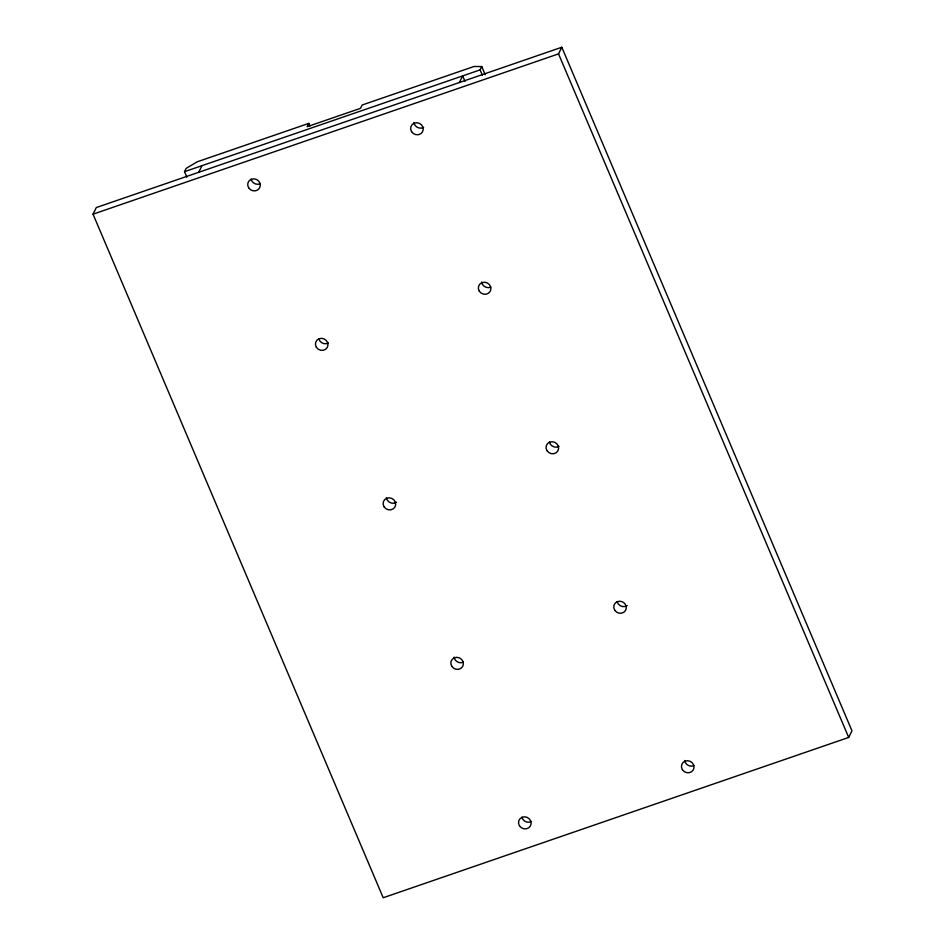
<?xml version="1.0" encoding="UTF-8"?>
<svg xmlns="http://www.w3.org/2000/svg" width="945" height="945" viewBox="0 0 945 945"><rect width="100%" height="100%" fill="white"/><g stroke="black" fill="none" stroke-linecap="round" stroke-linejoin="round"><path stroke-width="1.42" d="M93.035 214.184L96.307 207.557L561.803 47.25L851.965 730.816L848.693 737.443L383.197 897.75L93.035 214.184L558.542 53.877L561.803 47.25M186.838 177.117L184.523 171.683L186.165 168.364L197.103 161.855L308.802 123.382L309.936 126.063M198.71 172.297L201.982 165.67M308.802 123.382L307.16 126.701L360.517 108.321L362.159 105.013L474.083 66.469L481.749 66.575L485.21 74.726M459.4 82.522L462.66 75.895L464.975 81.329M184.523 171.683L480.119 69.883L481.749 66.575M558.542 53.877L848.693 737.443M480.119 69.883L482.422 75.316M423.632 127.374A6.379 5.954 26.3 0 1 413.934 122.496M463.31 662.232A6.379 5.954 26.3 0 1 454.12 657.106M531.515 821.477A6.379 5.954 26.3 0 1 521.912 817.177M490.821 287.126A6.379 5.954 26.3 0 1 481.631 282M559.038 446.371A6.379 5.954 26.3 0 1 549.435 442.071M328.399 342.976A6.379 5.954 26.3 0 1 318.808 338.676M627.22 605.556A6.379 5.954 26.3 0 1 617.144 601.563M396.593 502.173A6.379 5.954 26.3 0 1 386.41 497.602M260.194 183.743A6.379 5.954 26.3 0 1 251.098 179.184M693.937 765.627A6.379 5.954 26.3 0 1 684.747 760.489M682.373 769.632A6.379 5.954 26.3 0 0 693.276 769.915A6.379 5.954 26.3 0 0 687.558 760.713A6.379 5.954 26.3 0 0 682.373 769.632M248.629 187.748A6.379 5.954 26.3 0 0 259.544 188.031A6.379 5.954 26.3 0 0 253.815 178.829A6.379 5.954 26.3 0 0 248.629 187.748M384.036 506.744A6.379 5.954 26.3 0 0 394.951 507.028A6.379 5.954 26.3 0 0 389.222 497.826A6.379 5.954 26.3 0 0 384.036 506.744M614.663 610.127A6.379 5.954 26.3 0 0 625.578 610.411A6.379 5.954 26.3 0 0 619.849 601.221A6.379 5.954 26.3 0 0 614.663 610.127M316.339 347.24A6.379 5.954 26.3 0 0 327.242 347.524A6.379 5.954 26.3 0 0 321.524 338.334A6.379 5.954 26.3 0 0 316.339 347.24M546.966 450.635A6.379 5.954 26.3 0 0 557.869 450.919A6.379 5.954 26.3 0 0 552.152 441.717A6.379 5.954 26.3 0 0 546.966 450.635M479.257 291.131A6.379 5.954 26.3 0 0 490.171 291.414A6.379 5.954 26.3 0 0 484.442 282.224A6.379 5.954 26.3 0 0 479.257 291.131M519.443 825.741A6.379 5.954 26.3 0 0 530.358 826.024A6.379 5.954 26.3 0 0 524.629 816.823A6.379 5.954 26.3 0 0 519.443 825.741M451.745 666.237A6.379 5.954 26.3 0 0 462.648 666.52A6.379 5.954 26.3 0 0 456.931 657.33A6.379 5.954 26.3 0 0 451.745 666.237M411.559 131.638A6.379 5.954 26.3 0 0 422.462 131.922A6.379 5.954 26.3 0 0 416.745 122.72A6.379 5.954 26.3 0 0 411.559 131.638"/></g></svg>
